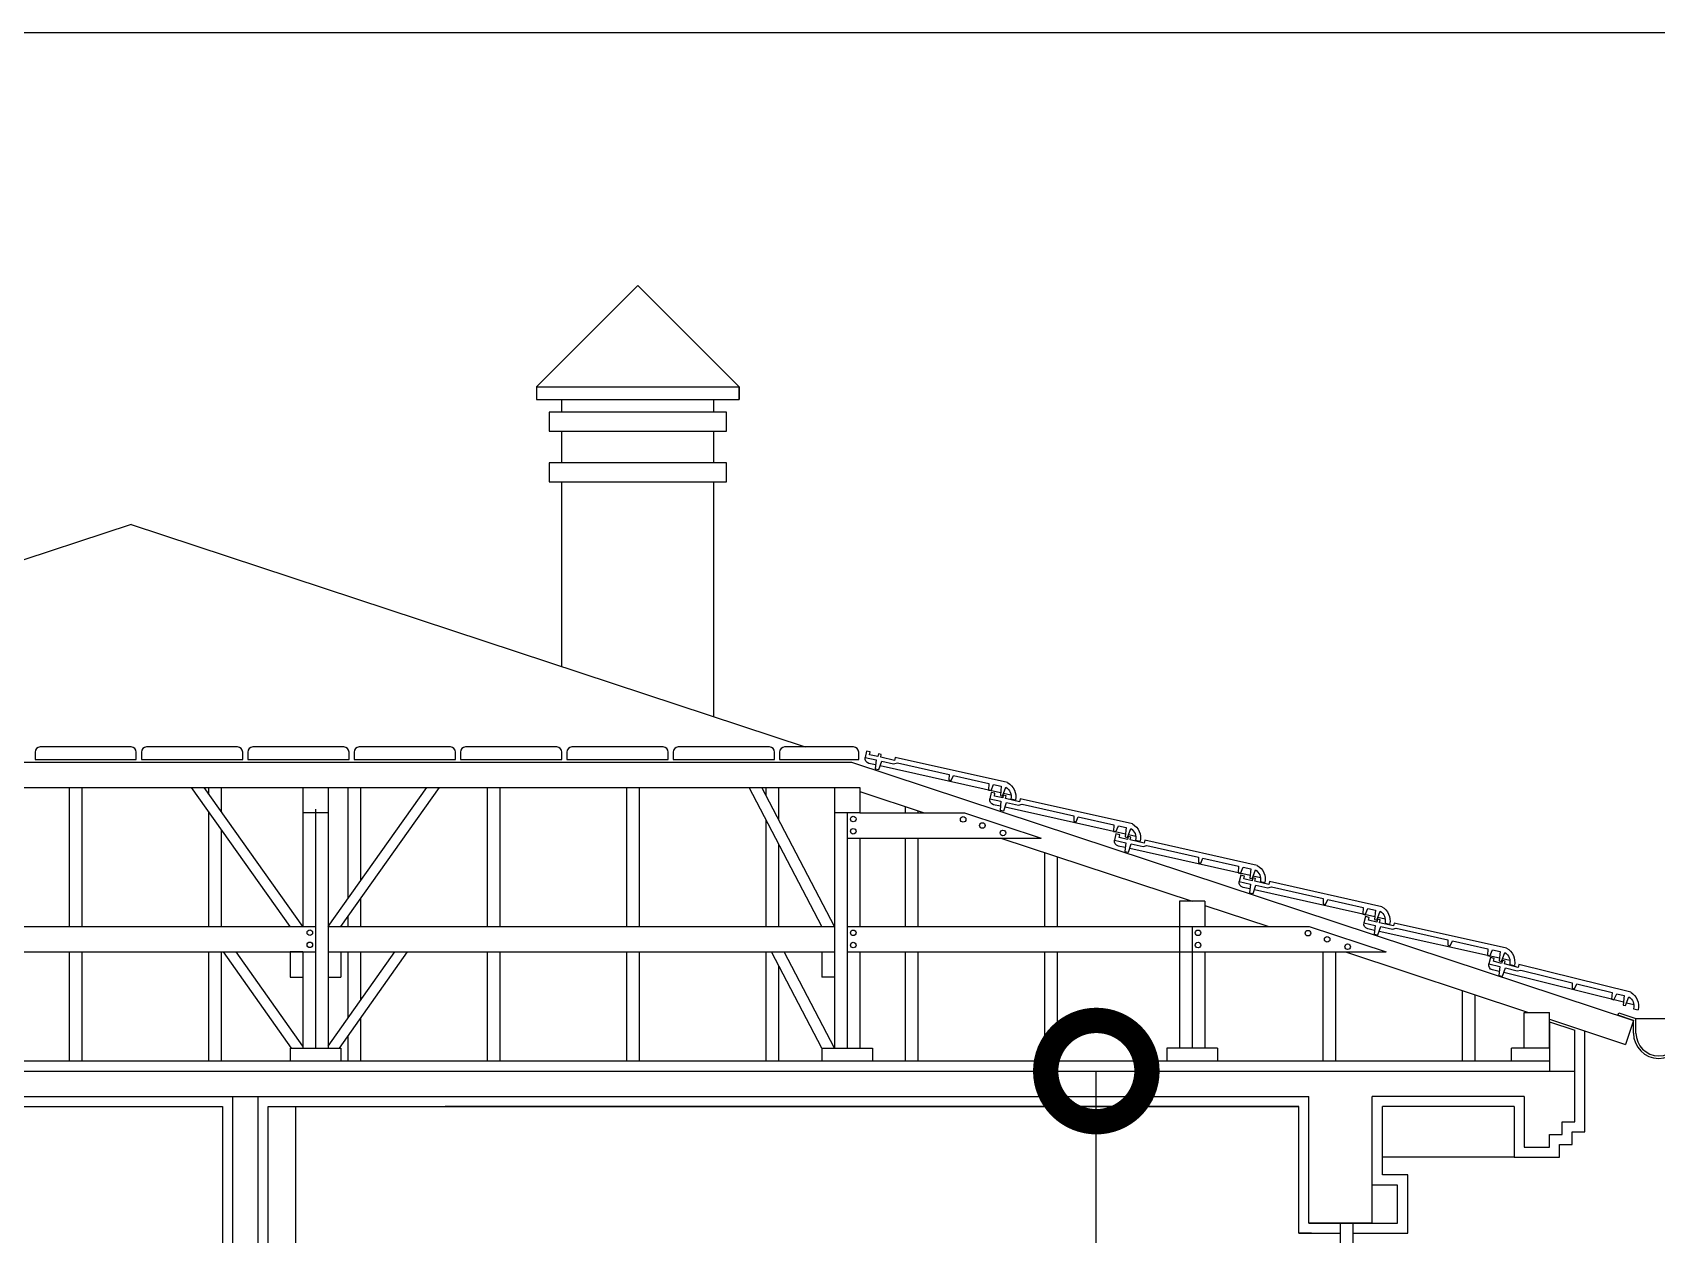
# Model space of a CAD drawing. Extents: x 3907.4 to 3911.57, y -3054.42 to -3053.7.
# Drawn here: x 3907.56002 to 3907.59209, y -3054.093 to -3054.06928 of the extents above; entities that cross this region are included whole.
import ezdxf

# ---------------------------------------------------------------- set-up
doc = ezdxf.new("R2010")
doc.units = 0
doc.header["$LTSCALE"] = 2
doc.header["$MEASUREMENT"] = 0
doc.layers.get('0').update_dxf_attribs({"linetype": 'CONTINUOUS'})
for name, color, linetype in [('DOĞRAMA', 2, 'CONTINUOUS'), ('DUVAR', 7, 'CONTINUOUS'), ('KİREMİT', 9, 'CONTINUOUS'), ('MB', 11, 'CONTINUOUS'), ('OLÇÜ', 6, 'CONTINUOUS'), ('SıVA', 6, 'CONTINUOUS')]:
    doc.layers.add(name, color=color, linetype=linetype)
doc.layers.add('Standard', color=7, linetype='CONTINUOUS', lineweight=25)

msp = doc.modelspace()

# ---------------------------------------------------------------- linework, layer by layer
at = {"color": 0, "linetype": 'ByBlock', "const_width": 0.002}
msp.add_lwpolyline([(3907.581027, -3054.090028, 1), (3907.581027, -3054.089528, 1)], format="xyb", close=True, dxfattribs=at)
at = {"layer": 'DOĞRAMA', "color": 6}
for p, q in [((3907.565111, -3054.087928), (3907.565361, -3054.087928)), ((3907.565861, -3054.087928), (3907.566111, -3054.087928)), ((3907.575861, -3054.087928), (3907.575611, -3054.087928)), ((3907.585849, -3054.100278), (3907.585849, -3054.092778)), ((3907.586099, -3054.100278), (3907.586099, -3054.092778))]:
    msp.add_line(p, q, dxfattribs=at)
at = {"layer": 'DUVAR', "color": 3}
msp.add_line((3907.475433, -3054.069283), (3907.626433, -3054.069283), dxfattribs=at)
at = {"layer": 'DUVAR', "color": 6, "linetype": 'ByBlock'}
for p, q in [((3907.569974, -3054.076278), (3907.571974, -3054.074278)), ((3907.571974, -3054.074278), (3907.569974, -3054.076278)), ((3907.571974, -3054.074278), (3907.573974, -3054.076278)), ((3907.573974, -3054.076278), (3907.571974, -3054.074278)), ((3907.569974, -3054.076278), (3907.569974, -3054.076528)), ((3907.569974, -3054.076278), (3907.569974, -3054.076528)), ((3907.573974, -3054.076278), (3907.573974, -3054.076528)), ((3907.573974, -3054.076528), (3907.573974, -3054.076278)), ((3907.569974, -3054.076528), (3907.573974, -3054.076528)), ((3907.570474, -3054.076778), (3907.570474, -3054.076528)), ((3907.573474, -3054.076778), (3907.573474, -3054.076528)), ((3907.570474, -3054.077778), (3907.570474, -3054.077153)), ((3907.573474, -3054.077778), (3907.573474, -3054.077153)), ((3907.570474, -3054.081795), (3907.570474, -3054.078153)), ((3907.573474, -3054.082785), (3907.573474, -3054.078153))]:
    msp.add_line(p, q, dxfattribs=at)
at = {"layer": 'DUVAR', "color": 6}
for p, q in [((3907.561974, -3054.07899), (3907.552133, -3054.082238)), ((3907.561974, -3054.07899), (3907.575282, -3054.083382)), ((3907.554941, -3054.083682), (3907.576191, -3054.083682)), ((3907.576191, -3054.083682), (3907.591631, -3054.088777)), ((3907.554861, -3054.084182), (3907.576361, -3054.084182)), ((3907.565111, -3054.086928), (3907.563164, -3054.084182)), ((3907.565361, -3054.084182), (3907.565361, -3054.084682)), ((3907.565361, -3054.084182), (3907.565861, -3054.084182)), ((3907.565861, -3054.084182), (3907.565861, -3054.084682)), ((3907.566111, -3054.086928), (3907.568058, -3054.084182)), ((3907.575611, -3054.086928), (3907.574172, -3054.084182)), ((3907.575861, -3054.084182), (3907.575861, -3054.084682)), ((3907.576361, -3054.084182), (3907.576361, -3054.084682)), ((3907.576361, -3054.084264), (3907.577626, -3054.084682)), ((3907.565611, -3054.084608), (3907.565611, -3054.089328)), ((3907.565361, -3054.084682), (3907.565361, -3054.086928)), ((3907.565861, -3054.084682), (3907.565361, -3054.084682)), ((3907.565861, -3054.084682), (3907.565861, -3054.089328)), ((3907.575861, -3054.084682), (3907.575861, -3054.089328)), ((3907.576361, -3054.084682), (3907.575861, -3054.084682)), ((3907.576111, -3054.084682), (3907.576111, -3054.089328)), ((3907.576361, -3054.084682), (3907.578424, -3054.084682)), ((3907.578424, -3054.084682), (3907.579939, -3054.085182)), ((3907.578424, -3054.084682), (3907.579939, -3054.085182)), ((3907.576111, -3054.085182), (3907.579939, -3054.085182)), ((3907.576361, -3054.085182), (3907.576361, -3054.086928)), ((3907.579141, -3054.085182), (3907.582917, -3054.086428)), ((3907.582667, -3054.086428), (3907.582667, -3054.086928)), ((3907.583167, -3054.086428), (3907.582667, -3054.086428)), ((3907.583167, -3054.086428), (3907.583167, -3054.086928)), ((3907.583167, -3054.086428), (3907.583167, -3054.086928)), ((3907.583167, -3054.08651), (3907.584433, -3054.086928)), ((3907.555361, -3054.086928), (3907.565611, -3054.086928)), ((3907.565861, -3054.086928), (3907.575861, -3054.086928)), ((3907.576111, -3054.086928), (3907.58523, -3054.086928)), ((3907.582667, -3054.086928), (3907.582667, -3054.089328)), ((3907.582667, -3054.086928), (3907.583167, -3054.086928)), ((3907.582917, -3054.086928), (3907.582917, -3054.089328)), ((3907.58523, -3054.086928), (3907.586746, -3054.087428)), ((3907.58523, -3054.086928), (3907.586746, -3054.087428)), ((3907.555361, -3054.087428), (3907.565611, -3054.087428)), ((3907.565139, -3054.089328), (3907.563792, -3054.087428)), ((3907.565111, -3054.087428), (3907.565111, -3054.087928)), ((3907.565361, -3054.087428), (3907.565111, -3054.087428)), ((3907.565361, -3054.087428), (3907.565361, -3054.087654)), ((3907.565861, -3054.087428), (3907.575861, -3054.087428)), ((3907.565861, -3054.087428), (3907.566111, -3054.087428)), ((3907.566082, -3054.089328), (3907.56743, -3054.087428)), ((3907.566111, -3054.087428), (3907.566111, -3054.087928)), ((3907.575611, -3054.089328), (3907.574615, -3054.087428)), ((3907.575611, -3054.087428), (3907.575611, -3054.087928)), ((3907.576111, -3054.087428), (3907.586746, -3054.087428)), ((3907.576361, -3054.087428), (3907.576361, -3054.089328)), ((3907.583167, -3054.087428), (3907.583167, -3054.089328)), ((3907.585948, -3054.087428), (3907.589558, -3054.088619)), ((3907.565361, -3054.087621), (3907.565361, -3054.089328)), ((3907.589474, -3054.088619), (3907.589974, -3054.088619)), ((3907.589474, -3054.089328), (3907.589474, -3054.088619)), ((3907.589474, -3054.088619), (3907.589974, -3054.088619)), ((3907.589474, -3054.089328), (3907.589474, -3054.088619)), ((3907.589974, -3054.089328), (3907.589974, -3054.088619)), ((3907.589974, -3054.089328), (3907.589974, -3054.088619)), ((3907.589974, -3054.088757), (3907.591474, -3054.089252)), ((3907.589974, -3054.088757), (3907.591474, -3054.089252)), ((3907.589974, -3054.088757), (3907.591474, -3054.089252)), ((3907.589974, -3054.088757), (3907.591474, -3054.089252)), ((3907.589974, -3054.088809), (3907.590474, -3054.088974)), ((3907.589974, -3054.088809), (3907.589974, -3054.089778)), ((3907.589974, -3054.088809), (3907.590474, -3054.088974)), ((3907.589974, -3054.088809), (3907.589974, -3054.089778)), ((3907.591631, -3054.088777), (3907.591474, -3054.089252)), ((3907.591631, -3054.088777), (3907.591474, -3054.089252)), ((3907.590474, -3054.089778), (3907.590474, -3054.088974)), ((3907.590474, -3054.089778), (3907.590474, -3054.088974)), ((3907.565111, -3054.089328), (3907.566111, -3054.089328)), ((3907.565111, -3054.089328), (3907.565111, -3054.089578)), ((3907.566111, -3054.089328), (3907.566111, -3054.089578)), ((3907.575611, -3054.089328), (3907.576611, -3054.089328)), ((3907.575611, -3054.089328), (3907.575611, -3054.089578)), ((3907.576611, -3054.089328), (3907.576611, -3054.089578)), ((3907.583417, -3054.089328), (3907.582417, -3054.089328)), ((3907.582417, -3054.089328), (3907.582417, -3054.089578)), ((3907.583417, -3054.089328), (3907.583417, -3054.089578)), ((3907.589974, -3054.089328), (3907.589224, -3054.089328)), ((3907.589224, -3054.089578), (3907.589224, -3054.089328)), ((3907.589974, -3054.089328), (3907.589224, -3054.089328)), ((3907.589224, -3054.089578), (3907.589224, -3054.089328)), ((3907.533474, -3054.089778), (3907.590474, -3054.089778)), ((3907.590474, -3054.090778), (3907.590474, -3054.089778)), ((3907.538724, -3054.090278), (3907.585224, -3054.090278)), ((3907.563974, -3054.090278), (3907.563974, -3054.104778)), ((3907.564474, -3054.090278), (3907.564474, -3054.104778)), ((3907.585224, -3054.092778), (3907.585224, -3054.090278)), ((3907.586474, -3054.092778), (3907.586474, -3054.090278)), ((3907.589474, -3054.090278), (3907.586474, -3054.090278)), ((3907.589474, -3054.090278), (3907.589474, -3054.091278)), ((3907.565224, -3054.104578), (3907.565224, -3054.090478)), ((3907.589974, -3054.091278), (3907.589974, -3054.091028)), ((3907.589974, -3054.091028), (3907.590224, -3054.091028)), ((3907.590224, -3054.091028), (3907.590224, -3054.090778)), ((3907.590224, -3054.090778), (3907.590474, -3054.090778)), ((3907.589474, -3054.091278), (3907.589974, -3054.091278)), ((3907.586974, -3054.092028), (3907.586474, -3054.092028)), ((3907.586974, -3054.092778), (3907.586974, -3054.092028)), ((3907.586474, -3054.092778), (3907.585224, -3054.092778)), ((3907.585224, -3054.092778), (3907.586474, -3054.092778)), ((3907.586474, -3054.092778), (3907.586974, -3054.092778))]:
    msp.add_line(p, q, dxfattribs=at)
at = {"layer": 'KİREMİT', "color": 9}
for p, q in [((3907.561974, -3054.083382), (3907.560174, -3054.083382)), ((3907.564074, -3054.083382), (3907.562274, -3054.083382)), ((3907.566174, -3054.083382), (3907.564374, -3054.083382)), ((3907.568274, -3054.083382), (3907.566474, -3054.083382)), ((3907.570374, -3054.083382), (3907.568574, -3054.083382)), ((3907.572474, -3054.083382), (3907.570674, -3054.083382)), ((3907.574574, -3054.083382), (3907.572774, -3054.083382)), ((3907.576236, -3054.083382), (3907.574874, -3054.083382)), ((3907.560074, -3054.083482), (3907.560074, -3054.083632)), ((3907.560074, -3054.083632), (3907.562074, -3054.083632)), ((3907.562074, -3054.083632), (3907.562074, -3054.083482)), ((3907.562174, -3054.083482), (3907.562174, -3054.083632)), ((3907.562174, -3054.083632), (3907.564174, -3054.083632)), ((3907.564174, -3054.083632), (3907.564174, -3054.083482)), ((3907.564274, -3054.083482), (3907.564274, -3054.083632)), ((3907.564274, -3054.083632), (3907.566274, -3054.083632)), ((3907.566274, -3054.083632), (3907.566274, -3054.083482)), ((3907.566374, -3054.083482), (3907.566374, -3054.083632)), ((3907.566374, -3054.083632), (3907.568374, -3054.083632)), ((3907.568374, -3054.083632), (3907.568374, -3054.083482)), ((3907.568474, -3054.083482), (3907.568474, -3054.083632)), ((3907.568474, -3054.083632), (3907.570474, -3054.083632)), ((3907.570474, -3054.083632), (3907.570474, -3054.083482)), ((3907.570574, -3054.083482), (3907.570574, -3054.083632)), ((3907.570574, -3054.083632), (3907.572574, -3054.083632)), ((3907.572574, -3054.083632), (3907.572574, -3054.083482)), ((3907.572674, -3054.083482), (3907.572674, -3054.083632)), ((3907.572674, -3054.083632), (3907.574674, -3054.083632)), ((3907.574674, -3054.083632), (3907.574674, -3054.083482)), ((3907.574774, -3054.083482), (3907.574774, -3054.083632)), ((3907.574774, -3054.083632), (3907.576336, -3054.083632)), ((3907.576336, -3054.083632), (3907.576336, -3054.083482)), ((3907.591325, -3054.088676), (3907.59134, -3054.088628)), ((3907.591631, -3054.088777), (3907.591325, -3054.088676)), ((3907.59134, -3054.088628), (3907.591681, -3054.088741)), ((3907.591631, -3054.089027), (3907.591631, -3054.088777)), ((3907.591681, -3054.089027), (3907.591681, -3054.088741)), ((3907.591681, -3054.088741), (3907.592588, -3054.088741))]:
    msp.add_line(p, q, dxfattribs=at)
at = {"layer": 'KİREMİT'}
for p, q in [((3907.576489, -3054.083465), (3907.576461, -3054.08359)), ((3907.576461, -3054.08359), (3907.576681, -3054.083639)), ((3907.576562, -3054.083481), (3907.576489, -3054.083465)), ((3907.57667, -3054.083736), (3907.576535, -3054.083706)), ((3907.57655, -3054.083536), (3907.576562, -3054.083481)), ((3907.576715, -3054.083573), (3907.57655, -3054.083536)), ((3907.576681, -3054.083639), (3907.576662, -3054.083811)), ((3907.576727, -3054.083518), (3907.576715, -3054.083573)), ((3907.576782, -3054.08353), (3907.576727, -3054.083518)), ((3907.576735, -3054.083828), (3907.576791, -3054.083663)), ((3907.57677, -3054.083585), (3907.576782, -3054.08353)), ((3907.577045, -3054.083647), (3907.57677, -3054.083585)), ((3907.576791, -3054.083663), (3907.577024, -3054.083715)), ((3907.577024, -3054.083715), (3907.577099, -3054.083697)), ((3907.577058, -3054.083592), (3907.577045, -3054.083647)), ((3907.579276, -3054.084086), (3907.577058, -3054.083592)), ((3907.577099, -3054.083697), (3907.578119, -3054.083924)), ((3907.576662, -3054.083811), (3907.576735, -3054.083828)), ((3907.579138, -3054.084286), (3907.57676, -3054.083756)), ((3907.578119, -3054.083924), (3907.578118, -3054.084032)), ((3907.578162, -3054.084042), (3907.578207, -3054.083944)), ((3907.578207, -3054.083944), (3907.578907, -3054.0841)), ((3907.578118, -3054.084032), (3907.578162, -3054.084042)), ((3907.578907, -3054.0841), (3907.578901, -3054.084233)), ((3907.578901, -3054.084233), (3907.578948, -3054.084244)), ((3907.578953, -3054.084281), (3907.578925, -3054.084405)), ((3907.578948, -3054.084244), (3907.578999, -3054.08412)), ((3907.579026, -3054.084297), (3907.578953, -3054.084281)), ((3907.578999, -3054.08412), (3907.57915, -3054.084154)), ((3907.579014, -3054.084352), (3907.579026, -3054.084297)), ((3907.57915, -3054.084154), (3907.579133, -3054.084341)), ((3907.579133, -3054.084341), (3907.579177, -3054.084351)), ((3907.579177, -3054.084351), (3907.579241, -3054.084175)), ((3907.579191, -3054.084334), (3907.579179, -3054.084389)), ((3907.579246, -3054.084346), (3907.579191, -3054.084334)), ((3907.579342, -3054.084332), (3907.579196, -3054.084299)), ((3907.579234, -3054.084401), (3907.579246, -3054.084346)), ((3907.578925, -3054.084405), (3907.579145, -3054.084454)), ((3907.579134, -3054.084552), (3907.578999, -3054.084522)), ((3907.579179, -3054.084389), (3907.579014, -3054.084352)), ((3907.579145, -3054.084454), (3907.579126, -3054.084627)), ((3907.579126, -3054.084627), (3907.579199, -3054.084643)), ((3907.579199, -3054.084643), (3907.579255, -3054.084479)), ((3907.581602, -3054.085102), (3907.579224, -3054.084572)), ((3907.579509, -3054.084462), (3907.579234, -3054.084401)), ((3907.579255, -3054.084479), (3907.579488, -3054.084531)), ((3907.579339, -3054.084408), (3907.579431, -3054.084428)), ((3907.579488, -3054.084531), (3907.579562, -3054.084513)), ((3907.579521, -3054.084407), (3907.579509, -3054.084462)), ((3907.58174, -3054.084902), (3907.579521, -3054.084407)), ((3907.579562, -3054.084513), (3907.580583, -3054.08474)), ((3907.580583, -3054.08474), (3907.580582, -3054.084848)), ((3907.580582, -3054.084848), (3907.580626, -3054.084857)), ((3907.580626, -3054.084857), (3907.580671, -3054.08476)), ((3907.580671, -3054.08476), (3907.581371, -3054.084916)), ((3907.581371, -3054.084916), (3907.581364, -3054.085049)), ((3907.581412, -3054.08506), (3907.581463, -3054.084936)), ((3907.581463, -3054.084936), (3907.581613, -3054.08497)), ((3907.581613, -3054.08497), (3907.581597, -3054.085157)), ((3907.581641, -3054.085166), (3907.581705, -3054.08499)), ((3907.581364, -3054.085049), (3907.581412, -3054.08506)), ((3907.581415, -3054.085097), (3907.581387, -3054.085222)), ((3907.581387, -3054.085222), (3907.581607, -3054.085271)), ((3907.581488, -3054.085113), (3907.581415, -3054.085097)), ((3907.581476, -3054.085168), (3907.581488, -3054.085113)), ((3907.581641, -3054.085205), (3907.581476, -3054.085168)), ((3907.581607, -3054.085271), (3907.581588, -3054.085443)), ((3907.581597, -3054.085157), (3907.581641, -3054.085166)), ((3907.581653, -3054.08515), (3907.581641, -3054.085205)), ((3907.581708, -3054.085162), (3907.581653, -3054.08515)), ((3907.581806, -3054.085147), (3907.58166, -3054.085115)), ((3907.581661, -3054.08546), (3907.581717, -3054.085295)), ((3907.581696, -3054.085217), (3907.581708, -3054.085162)), ((3907.581971, -3054.085279), (3907.581696, -3054.085217)), ((3907.581717, -3054.085295), (3907.58195, -3054.085347)), ((3907.581803, -3054.085224), (3907.581895, -3054.085244)), ((3907.581983, -3054.085224), (3907.581971, -3054.085279)), ((3907.584202, -3054.085718), (3907.581983, -3054.085224)), ((3907.581596, -3054.085368), (3907.581461, -3054.085338)), ((3907.581588, -3054.085443), (3907.581661, -3054.08546)), ((3907.584064, -3054.085918), (3907.581686, -3054.085388)), ((3907.58195, -3054.085347), (3907.582024, -3054.085329)), ((3907.582024, -3054.085329), (3907.583045, -3054.085556)), ((3907.583045, -3054.085556), (3907.583044, -3054.085664)), ((3907.583088, -3054.085674), (3907.583133, -3054.085576)), ((3907.583133, -3054.085576), (3907.583833, -3054.085732)), ((3907.583044, -3054.085664), (3907.583088, -3054.085674)), ((3907.583833, -3054.085732), (3907.583826, -3054.085865)), ((3907.583826, -3054.085865), (3907.583874, -3054.085876)), ((3907.583877, -3054.085913), (3907.583849, -3054.086038)), ((3907.583874, -3054.085876), (3907.583925, -3054.085752)), ((3907.58395, -3054.085929), (3907.583877, -3054.085913)), ((3907.583925, -3054.085752), (3907.584075, -3054.085786)), ((3907.583938, -3054.085984), (3907.58395, -3054.085929)), ((3907.584075, -3054.085786), (3907.584059, -3054.085973)), ((3907.584103, -3054.085983), (3907.584167, -3054.085806)), ((3907.584268, -3054.085964), (3907.584122, -3054.085931)), ((3907.583849, -3054.086038), (3907.584069, -3054.086087)), ((3907.584058, -3054.086184), (3907.583923, -3054.086154)), ((3907.584103, -3054.086021), (3907.583938, -3054.085984)), ((3907.584069, -3054.086087), (3907.58405, -3054.08626)), ((3907.58405, -3054.08626), (3907.584123, -3054.086276)), ((3907.584059, -3054.085973), (3907.584103, -3054.085983)), ((3907.584115, -3054.085966), (3907.584103, -3054.086021)), ((3907.58417, -3054.085978), (3907.584115, -3054.085966)), ((3907.584123, -3054.086276), (3907.584179, -3054.086111)), ((3907.586526, -3054.086734), (3907.584148, -3054.086204)), ((3907.584158, -3054.086033), (3907.58417, -3054.085978)), ((3907.584433, -3054.086095), (3907.584158, -3054.086033)), ((3907.584179, -3054.086111), (3907.584412, -3054.086163)), ((3907.584265, -3054.08604), (3907.584357, -3054.08606)), ((3907.584412, -3054.086163), (3907.584487, -3054.086145)), ((3907.584445, -3054.08604), (3907.584433, -3054.086095)), ((3907.586664, -3054.086534), (3907.584445, -3054.08604)), ((3907.584487, -3054.086145), (3907.585507, -3054.086372)), ((3907.585507, -3054.086372), (3907.585506, -3054.08648)), ((3907.585506, -3054.08648), (3907.58555, -3054.08649)), ((3907.58555, -3054.08649), (3907.585595, -3054.086392)), ((3907.585595, -3054.086392), (3907.586295, -3054.086548)), ((3907.586295, -3054.086548), (3907.586289, -3054.086681)), ((3907.586336, -3054.086692), (3907.586387, -3054.086569)), ((3907.586387, -3054.086569), (3907.586538, -3054.086602)), ((3907.586289, -3054.086681), (3907.586336, -3054.086692)), ((3907.586339, -3054.086729), (3907.586311, -3054.086854)), ((3907.586311, -3054.086854), (3907.586531, -3054.086903)), ((3907.586412, -3054.086746), (3907.586339, -3054.086729)), ((3907.5864, -3054.086801), (3907.586412, -3054.086746)), ((3907.586565, -3054.086837), (3907.5864, -3054.086801)), ((3907.586531, -3054.086903), (3907.586512, -3054.087076)), ((3907.586538, -3054.086602), (3907.586521, -3054.086789)), ((3907.586521, -3054.086789), (3907.586565, -3054.086799)), ((3907.586565, -3054.086799), (3907.586629, -3054.086623)), ((3907.586577, -3054.086782), (3907.586565, -3054.086837)), ((3907.586632, -3054.086795), (3907.586577, -3054.086782)), ((3907.58673, -3054.08678), (3907.586584, -3054.086747)), ((3907.58662, -3054.08685), (3907.586632, -3054.086795)), ((3907.586895, -3054.086911), (3907.58662, -3054.08685)), ((3907.586727, -3054.086856), (3907.586819, -3054.086877)), ((3907.586907, -3054.086856), (3907.586895, -3054.086911)), ((3907.589126, -3054.08735), (3907.586907, -3054.086856)), ((3907.58652, -3054.087001), (3907.586385, -3054.086971)), ((3907.586512, -3054.087076), (3907.586585, -3054.087092)), ((3907.586585, -3054.087092), (3907.586641, -3054.086927)), ((3907.588988, -3054.087551), (3907.58661, -3054.087021)), ((3907.586641, -3054.086927), (3907.586874, -3054.086979)), ((3907.586874, -3054.086979), (3907.586949, -3054.086961)), ((3907.586949, -3054.086961), (3907.587969, -3054.087189)), ((3907.587969, -3054.087189), (3907.587968, -3054.087296)), ((3907.588012, -3054.087306), (3907.588057, -3054.087208)), ((3907.588057, -3054.087208), (3907.588757, -3054.087364)), ((3907.587968, -3054.087296), (3907.588012, -3054.087306)), ((3907.588757, -3054.087364), (3907.588751, -3054.087498)), ((3907.588751, -3054.087498), (3907.588798, -3054.087508)), ((3907.588806, -3054.087539), (3907.588775, -3054.087663)), ((3907.588798, -3054.087508), (3907.588849, -3054.087385)), ((3907.588879, -3054.087557), (3907.588806, -3054.087539)), ((3907.588849, -3054.087385), (3907.589, -3054.087418)), ((3907.589, -3054.087418), (3907.588983, -3054.087605)), ((3907.589027, -3054.087615), (3907.589091, -3054.087439)), ((3907.588775, -3054.087663), (3907.588994, -3054.087717)), ((3907.588981, -3054.087814), (3907.588846, -3054.087781)), ((3907.588865, -3054.087611), (3907.588879, -3054.087557)), ((3907.589029, -3054.087652), (3907.588865, -3054.087611)), ((3907.588994, -3054.087717), (3907.588971, -3054.087889)), ((3907.588983, -3054.087605), (3907.589027, -3054.087615)), ((3907.589043, -3054.087597), (3907.589029, -3054.087652)), ((3907.589097, -3054.087611), (3907.589043, -3054.087597)), ((3907.589044, -3054.087907), (3907.589103, -3054.087744)), ((3907.589192, -3054.087596), (3907.589046, -3054.087563)), ((3907.591435, -3054.088421), (3907.58907, -3054.087836)), ((3907.589084, -3054.087665), (3907.589097, -3054.087611)), ((3907.589357, -3054.087733), (3907.589084, -3054.087665)), ((3907.589103, -3054.087744), (3907.589335, -3054.087801)), ((3907.589189, -3054.087672), (3907.589281, -3054.087693)), ((3907.589335, -3054.087801), (3907.58941, -3054.087785)), ((3907.589371, -3054.087678), (3907.589357, -3054.087733)), ((3907.591578, -3054.088224), (3907.589371, -3054.087678)), ((3907.58941, -3054.087785), (3907.590424, -3054.088035)), ((3907.588971, -3054.087889), (3907.589044, -3054.087907)), ((3907.590424, -3054.088035), (3907.590421, -3054.088143)), ((3907.590421, -3054.088143), (3907.590465, -3054.088154)), ((3907.590465, -3054.088154), (3907.590512, -3054.088057)), ((3907.590512, -3054.088057), (3907.591209, -3054.088229)), ((3907.591209, -3054.088229), (3907.591199, -3054.088362)), ((3907.591199, -3054.088362), (3907.591246, -3054.088374)), ((3907.591246, -3054.088374), (3907.5913, -3054.088252)), ((3907.5913, -3054.088252), (3907.59145, -3054.088289)), ((3907.59145, -3054.088289), (3907.591429, -3054.088475)), ((3907.591429, -3054.088475), (3907.591472, -3054.088486)), ((3907.591472, -3054.088486), (3907.591541, -3054.088311)), ((3907.591638, -3054.088471), (3907.591492, -3054.088435)), ((3907.591633, -3054.088547), (3907.591724, -3054.08857))]:
    msp.add_line(p, q, dxfattribs=at)
at = {"layer": 'KİREMİT', "color": 9}
for centre, radius, start, end in [((3907.560174, -3054.083482), 0.0001, 90, 180), ((3907.561974, -3054.083482), 0.0001, 0, 90), ((3907.562274, -3054.083482), 0.0001, 90, 180), ((3907.564074, -3054.083482), 0.0001, 0, 90), ((3907.564374, -3054.083482), 0.0001, 90, 180), ((3907.566174, -3054.083482), 0.0001, 0, 90), ((3907.566474, -3054.083482), 0.0001, 90, 180), ((3907.568274, -3054.083482), 0.0001, 0, 90), ((3907.568574, -3054.083482), 0.0001, 90, 180), ((3907.570374, -3054.083482), 0.0001, 0, 90), ((3907.570674, -3054.083482), 0.0001, 90, 180), ((3907.572474, -3054.083482), 0.0001, 0, 90), ((3907.572774, -3054.083482), 0.0001, 90, 180), ((3907.574574, -3054.083482), 0.0001, 0, 90), ((3907.574874, -3054.083482), 0.0001, 90, 180), ((3907.576236, -3054.083482), 0.0001, 0, 90), ((3907.592131, -3054.089027), 0.0005, 180, 0), ((3907.592131, -3054.089027), 0.00045, 180, 0)]:
    msp.add_arc(centre, radius, start, end, dxfattribs=at)
at = {"layer": 'KİREMİT', "extrusion": (0, 0, -1)}
for centre, major_axis, start_param, end_param in [((3907.576557, -3054.083611), (0.0000691, 0.0000691), 2.575474, 4.14627), ((3907.579125, -3054.08436), (0.000155, 0.000155), -0.226426, 1.004677), ((3907.579125, -3054.08436), (0.000221, 0.000221), -0.282325, 1.004677), ((3907.57902, -3054.084427), (0.0000691, 0.0000691), 2.575474, 4.14627), ((3907.581589, -3054.085176), (0.000155, 0.000155), -0.226426, 1.004677), ((3907.581589, -3054.085176), (0.000221, 0.000221), -0.282325, 1.004677), ((3907.581483, -3054.085243), (0.0000691, 0.0000691), 2.575474, 4.14627), ((3907.584051, -3054.085992), (0.000155, 0.000155), -0.226426, 1.004677), ((3907.584051, -3054.085992), (0.000221, 0.000221), -0.282325, 1.004677), ((3907.583945, -3054.086059), (0.0000691, 0.0000691), 2.575474, 4.14627), ((3907.586513, -3054.086808), (0.000221, 0.000221), -0.282325, 1.004677), ((3907.586407, -3054.086875), (0.0000691, 0.0000691), 2.575474, 4.14627), ((3907.586513, -3054.086808), (0.000155, 0.000155), -0.226426, 1.004677), ((3907.588975, -3054.087625), (0.000155, 0.000155), -0.226426, 1.004677), ((3907.588975, -3054.087625), (0.000221, 0.000221), -0.282325, 1.004677), ((3907.58887, -3054.087686), (0.0000691, 0.0000691), 2.598508, 4.169304), ((3907.59142, -3054.088494), (0.000155, 0.000155), -0.203392, 1.027712), ((3907.59142, -3054.088494), (0.000221, 0.000221), -0.259291, 1.027712)]:
    msp.add_ellipse(centre, major_axis=major_axis, ratio=1, start_param=start_param, end_param=end_param, dxfattribs=at)
at = {"layer": 'MB', "color": 6}
for p, q in [((3907.560758, -3054.086928), (3907.560758, -3054.084182)), ((3907.561008, -3054.086928), (3907.561008, -3054.084182)), ((3907.565361, -3054.086928), (3907.563414, -3054.084182)), ((3907.563508, -3054.084315), (3907.563508, -3054.084182)), ((3907.563758, -3054.084667), (3907.563758, -3054.084182)), ((3907.565861, -3054.086928), (3907.567808, -3054.084182)), ((3907.566258, -3054.086368), (3907.566258, -3054.084182)), ((3907.566508, -3054.086015), (3907.566508, -3054.084182)), ((3907.569008, -3054.086928), (3907.569008, -3054.084182)), ((3907.569258, -3054.086928), (3907.569258, -3054.084182)), ((3907.571758, -3054.086928), (3907.571758, -3054.084182)), ((3907.572008, -3054.086928), (3907.572008, -3054.084182)), ((3907.575861, -3054.086928), (3907.574422, -3054.084182)), ((3907.574508, -3054.084345), (3907.574508, -3054.084182)), ((3907.574758, -3054.084822), (3907.574758, -3054.084182)), ((3907.563508, -3054.086928), (3907.563508, -3054.084667)), ((3907.577258, -3054.084682), (3907.577258, -3054.08456)), ((3907.577508, -3054.084682), (3907.577508, -3054.084643)), ((3907.574508, -3054.086928), (3907.574508, -3054.084822)), ((3907.563758, -3054.086928), (3907.563758, -3054.08502)), ((3907.574758, -3054.086928), (3907.574758, -3054.0853)), ((3907.577258, -3054.086928), (3907.577258, -3054.085182)), ((3907.577508, -3054.086928), (3907.577508, -3054.085182)), ((3907.580008, -3054.086928), (3907.580008, -3054.085468)), ((3907.580258, -3054.086928), (3907.580258, -3054.08555)), ((3907.566508, -3054.086928), (3907.566508, -3054.086368)), ((3907.566258, -3054.086928), (3907.566258, -3054.086721)), ((3907.560758, -3054.089578), (3907.560758, -3054.087428)), ((3907.561008, -3054.089578), (3907.561008, -3054.087428)), ((3907.563508, -3054.089578), (3907.563508, -3054.087428)), ((3907.563758, -3054.089578), (3907.563758, -3054.087428)), ((3907.565361, -3054.089288), (3907.564042, -3054.087428)), ((3907.565861, -3054.089288), (3907.56718, -3054.087428)), ((3907.566258, -3054.088728), (3907.566258, -3054.087428)), ((3907.566508, -3054.088376), (3907.566508, -3054.087428)), ((3907.569008, -3054.089578), (3907.569008, -3054.087428)), ((3907.569258, -3054.089578), (3907.569258, -3054.087428)), ((3907.571758, -3054.089578), (3907.571758, -3054.087428)), ((3907.572008, -3054.089578), (3907.572008, -3054.087428)), ((3907.574508, -3054.089578), (3907.574508, -3054.087428)), ((3907.575861, -3054.089328), (3907.574865, -3054.087428)), ((3907.577258, -3054.089578), (3907.577258, -3054.087428)), ((3907.577508, -3054.089578), (3907.577508, -3054.087428)), ((3907.580008, -3054.089578), (3907.580008, -3054.087428)), ((3907.580258, -3054.089578), (3907.580258, -3054.087428)), ((3907.585508, -3054.089578), (3907.585508, -3054.087428)), ((3907.585758, -3054.089578), (3907.585758, -3054.087428)), ((3907.574758, -3054.089578), (3907.574758, -3054.0877)), ((3907.588258, -3054.089578), (3907.588258, -3054.08819)), ((3907.588508, -3054.089578), (3907.588508, -3054.088273)), ((3907.566508, -3054.089578), (3907.566508, -3054.088728)), ((3907.566258, -3054.089578), (3907.566258, -3054.089081))]:
    msp.add_line(p, q, dxfattribs=at)
for centre in [(3907.576228, -3054.084805), (3907.576228, -3054.084805), (3907.576228, -3054.085045), (3907.576228, -3054.085045), (3907.578399, -3054.084811), (3907.578778, -3054.084932), (3907.579183, -3054.085079), (3907.5655, -3054.087047), (3907.5655, -3054.087287), (3907.576228, -3054.087051), (3907.576228, -3054.087051), (3907.583035, -3054.087051), (3907.585205, -3054.087057), (3907.585585, -3054.087178), (3907.576228, -3054.087292), (3907.576228, -3054.087292), (3907.583035, -3054.087292), (3907.585989, -3054.087325)]:
    msp.add_circle(centre, 0.0000548, dxfattribs=at)
at = {"layer": 'OLÇÜ', "color": 6}
for p, q in [((3907.57795, -3054.089778), (3907.580027, -3054.089778)), ((3907.581027, -3054.104778), (3907.581027, -3054.089778))]:
    msp.add_line(p, q, dxfattribs=at)
at = {"layer": 'Standard', "color": 6, "linetype": 'ByBlock'}
for p, q in [((3907.569974, -3054.076278), (3907.573974, -3054.076278)), ((3907.573724, -3054.076778), (3907.570224, -3054.076778)), ((3907.570224, -3054.076778), (3907.570224, -3054.077153)), ((3907.573724, -3054.077153), (3907.573724, -3054.076778)), ((3907.570224, -3054.077153), (3907.573724, -3054.077153)), ((3907.573724, -3054.077778), (3907.570224, -3054.077778)), ((3907.570224, -3054.077778), (3907.570224, -3054.078153)), ((3907.573724, -3054.078153), (3907.573724, -3054.077778)), ((3907.570224, -3054.078153), (3907.573724, -3054.078153))]:
    msp.add_line(p, q, dxfattribs=at)
at = {"layer": 'SıVA', "color": 6}
for p, q in [((3907.590674, -3054.090978), (3907.590674, -3054.088988)), ((3907.590674, -3054.090978), (3907.590674, -3054.088988)), ((3907.533974, -3054.089578), (3907.589974, -3054.089578)), ((3907.538924, -3054.090478), (3907.563774, -3054.090478)), ((3907.563774, -3054.090478), (3907.563774, -3054.104578)), ((3907.564674, -3054.090478), (3907.585024, -3054.090478)), ((3907.564674, -3054.104578), (3907.564674, -3054.090478)), ((3907.585024, -3054.090478), (3907.568174, -3054.090478)), ((3907.585024, -3054.092978), (3907.585024, -3054.090478)), ((3907.586674, -3054.091828), (3907.586674, -3054.090478)), ((3907.589274, -3054.090478), (3907.586674, -3054.090478)), ((3907.589274, -3054.090478), (3907.589274, -3054.091478)), ((3907.590424, -3054.091228), (3907.590424, -3054.090978)), ((3907.590424, -3054.090978), (3907.590674, -3054.090978)), ((3907.590174, -3054.091478), (3907.590174, -3054.091228)), ((3907.590174, -3054.091228), (3907.590424, -3054.091228)), ((3907.589274, -3054.091478), (3907.586674, -3054.091478)), ((3907.589274, -3054.091478), (3907.590174, -3054.091478)), ((3907.587174, -3054.091828), (3907.586674, -3054.091828)), ((3907.587174, -3054.092978), (3907.587174, -3054.091828)), ((3907.585274, -3054.092978), (3907.585024, -3054.092978)), ((3907.585024, -3054.092978), (3907.585274, -3054.092978)), ((3907.585274, -3054.092978), (3907.585849, -3054.092978)), ((3907.586099, -3054.092978), (3907.587174, -3054.092978))]:
    msp.add_line(p, q, dxfattribs=at)

doc.saveas('drawing.dxf')
